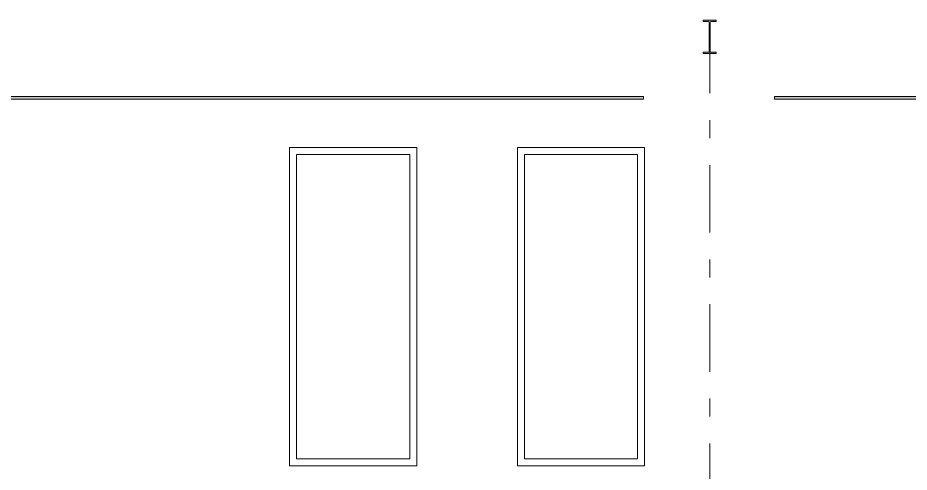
# Model space of a CAD drawing. Header units: millimetres. Extents: x -48147 to 1468943, y -496296 to 18123.
# Drawn here: x 1397886 to 1404890, y -483146 to -479577 of the extents above; entities that cross this region are included whole.
import ezdxf
from ezdxf.enums import TextEntityAlignment as Align

# ---------------------------------------------------------------- set-up
doc = ezdxf.new("R2010")
doc.units = ezdxf.units.MM
doc.header["$MEASUREMENT"] = 0
doc.linetypes.add('Double Dashed', pattern=[1093.611073, 529.166651, -211.666656, 141.111112, -211.666656])
doc.linetypes.add('Wipeout_Contour', pattern=[1000, 0, -1000])
for name, color, linetype in [('New_A-15-MG_Structural_Grid_Phase_2', 7, 'Continuous'), ('New_A-20-M_Ceiling', 7, 'Continuous'), ('New_ArchiCAD Windows', 7, 'Continuous'), ('S-280-M_STRUCT_FRAME.IFC Import', 7, 'Continuous')]:
    doc.layers.add(name, color=color, linetype=linetype)
doc.layers.add('New_A-15-MG_Structural_Grid_Phase_2_Pen_No__222', color=7, linetype='Continuous', lineweight=13, true_color=0x65af33)
doc.layers.add('New_A-20-M_Ceiling_Pen_No__107', color=7, linetype='Continuous', lineweight=15, true_color=0xa6a6a6)
for name, color, linetype, lineweight in [('New_A-20-M_Ceiling_Pen_No__1', 7, 'Continuous', 13), ('New_A-20-M_Ceiling_Pen_No__89', 8, 'Continuous', 20), ('New_ArchiCAD Windows_Pen_No__3', 7, 'Continuous', 18), ('New_ArchiCAD Windows_Pen_No__87', 8, 'Continuous', 20), ('S-280-M_STRUCT_FRAME.IFC Import_Pen_No__1', 7, 'Continuous', 13), ('S-280-M_STRUCT_FRAME.IFC Import_Pen_No__160', 5, 'Continuous', 200)]:
    doc.layers.add(name, color=color, linetype=linetype, lineweight=lineweight)
doc.styles.add('GENERATED_STYLE_2', font='')
doc.styles.get('GENERATED_STYLE_2').set_extended_font_data('Swis721 BT')

# ---------------------------------------------------------------- blocks, each defined once
blk = doc.blocks.new('Section Elem_393_1', base_point=(1411454.5, -491295.5))
at = {"color": 254, "linetype": 'Wipeout_Contour', "lineweight": 0, "ltscale": 5934763.997327114}
blk.add_wipeout([(1403830.8, -480215.5), (1403831.3, -480215.5), (1403831.3, -480195.5), (1403830.8, -480195.5)], dxfattribs=at).dxf.layer = 'New_A-20-M_Ceiling'
at = {"layer": 'New_A-20-M_Ceiling_Pen_No__89', "linetype": 'Continuous'}
for p, q in [((1403830.8, -480195.5), (1403830.8, -480215.5)), ((1403831.3, -480195.5), (1403830.8, -480195.5)), ((1403831.3, -480215.5), (1403830.8, -480215.5))]:
    blk.add_line(p, q, dxfattribs=at)
blk = doc.blocks.new('Section Elem_394_1', base_point=(1411454.5, -491295.5))
at = {"layer": 'New_A-20-M_Ceiling_Pen_No__107', "linetype": 'Continuous'}
blk.add_hatch(color=256, dxfattribs=at).paths.add_polyline_path([(1403831.3, -480215.5), (1410865.4, -480215.5), (1410865.4, -480195.5), (1403831.3, -480195.5)])
at = {"layer": 'New_A-20-M_Ceiling_Pen_No__1', "linetype": 'Continuous'}
for p, q in [((1403831.3, -480195.5), (1403831.3, -480215.5)), ((1410865.4, -480195.5), (1403831.3, -480195.5)), ((1410865.4, -480215.5), (1403831.3, -480215.5))]:
    blk.add_line(p, q, dxfattribs=at)
blk = doc.blocks.new('Section Elem_395_1', base_point=(1411454.5, -491295.5))
at = {"layer": 'New_A-20-M_Ceiling_Pen_No__107', "linetype": 'Continuous'}
blk.add_hatch(color=256, dxfattribs=at).paths.add_polyline_path([(1392822.2, -480215.5), (1402801.5, -480215.5), (1402801.5, -480195.5), (1392822.2, -480195.5)])
at = {"layer": 'New_A-20-M_Ceiling_Pen_No__1', "linetype": 'Continuous'}
for p, q in [((1402801.5, -480195.5), (1392822.2, -480195.5)), ((1402801.5, -480215.5), (1392822.2, -480215.5)), ((1402801.5, -480195.5), (1402801.5, -480215.5))]:
    blk.add_line(p, q, dxfattribs=at)
blk = doc.blocks.new('Section Elem_512_1', base_point=(1411454.5, -491295.5))
at = {"color": 254, "linetype": 'Wipeout_Contour', "lineweight": 0, "ltscale": 5922580.754413081}
blk.add_wipeout([(1400075.3, -480650.5), (1400020.3, -480650.5), (1400020.3, -483040.5), (1400075.3, -483040.5)], dxfattribs=at).dxf.layer = 'New_ArchiCAD Windows'
at = {"color": 254, "linetype": 'Wipeout_Contour', "lineweight": 0, "ltscale": 5926155.121900124}
blk.add_wipeout([(1400965.3, -483040.5), (1401020.3, -483040.5), (1401020.3, -480650.5), (1400965.3, -480650.5)], dxfattribs=at).dxf.layer = 'New_ArchiCAD Windows'
at = {"color": 254, "linetype": 'Wipeout_Contour', "lineweight": 0, "ltscale": 8884183.90255692}
blk.add_wipeout([(1400965.3, -480650.5), (1401020.3, -480650.5), (1401020.3, -480595.5), (1400020.3, -480595.5), (1400020.3, -480650.5), (1400075.3, -480650.5)], dxfattribs=at).dxf.layer = 'New_ArchiCAD Windows'
at = {"color": 254, "linetype": 'Wipeout_Contour', "lineweight": 0, "ltscale": 8888920.07539745}
blk.add_wipeout([(1400075.3, -483040.5), (1400020.3, -483040.5), (1400020.3, -483095.5), (1401020.3, -483095.5), (1401020.3, -483040.5), (1400965.3, -483040.5)], dxfattribs=at).dxf.layer = 'New_ArchiCAD Windows'
at = {"layer": 'New_ArchiCAD Windows_Pen_No__87', "linetype": 'Continuous'}
for p, q in [((1400020.3, -483095.5), (1400020.3, -480595.5)), ((1400020.3, -480595.5), (1401020.3, -480595.5)), ((1401020.3, -480595.5), (1401020.3, -483095.5)), ((1401020.3, -483095.5), (1400020.3, -483095.5))]:
    blk.add_line(p, q, dxfattribs=at)
at = {"color": 254, "linetype": 'Wipeout_Contour', "lineweight": 0, "ltscale": 5924367.934618654}
blk.add_wipeout([(1400075.3, -483040.5), (1400965.3, -483040.5), (1400965.3, -480650.5), (1400075.3, -480650.5)], dxfattribs=at).dxf.layer = 'New_ArchiCAD Windows'
at = {"layer": 'New_ArchiCAD Windows_Pen_No__3', "linetype": 'Continuous'}
for p, q in [((1400075.3, -483040.5), (1400075.3, -480650.5)), ((1400075.3, -480650.5), (1400965.3, -480650.5)), ((1400965.3, -480650.5), (1400965.3, -483040.5)), ((1400965.3, -483040.5), (1400075.3, -483040.5))]:
    blk.add_line(p, q, dxfattribs=at)
blk = doc.blocks.new('Section Elem_513_1', base_point=(1411454.5, -491295.5))
at = {"color": 254, "linetype": 'Wipeout_Contour', "lineweight": 0, "ltscale": 5929354.041643562}
blk.add_wipeout([(1401866, -480650.5), (1401811, -480650.5), (1401811, -483040.5), (1401866, -483040.5)], dxfattribs=at).dxf.layer = 'New_ArchiCAD Windows'
at = {"color": 254, "linetype": 'Wipeout_Contour', "lineweight": 0, "ltscale": 5932928.892007609}
blk.add_wipeout([(1402756, -483040.5), (1402811, -483040.5), (1402811, -480650.5), (1402756, -480650.5)], dxfattribs=at).dxf.layer = 'New_ArchiCAD Windows'
at = {"color": 254, "linetype": 'Wipeout_Contour', "lineweight": 0, "ltscale": 8894346.899913264}
blk.add_wipeout([(1402811, -480595.5), (1401811, -480595.5), (1401811, -480650.5), (1401866, -480650.5), (1402756, -480650.5), (1402811, -480650.5)], dxfattribs=at).dxf.layer = 'New_ArchiCAD Windows'
at = {"color": 254, "linetype": 'Wipeout_Contour', "lineweight": 0, "ltscale": 8899077.663901802}
blk.add_wipeout([(1401811, -483095.5), (1402811, -483095.5), (1402811, -483040.5), (1402756, -483040.5), (1401866, -483040.5), (1401811, -483040.5)], dxfattribs=at).dxf.layer = 'New_ArchiCAD Windows'
at = {"layer": 'New_ArchiCAD Windows_Pen_No__87', "linetype": 'Continuous'}
for p, q in [((1401811, -480595.5), (1401811, -483095.5)), ((1402811, -480595.5), (1401811, -480595.5)), ((1402811, -483095.5), (1402811, -480595.5)), ((1401811, -483095.5), (1402811, -483095.5))]:
    blk.add_line(p, q, dxfattribs=at)
at = {"color": 254, "linetype": 'Wipeout_Contour', "lineweight": 0, "ltscale": 5931141.463378868}
blk.add_wipeout([(1401866, -483040.5), (1402756, -483040.5), (1402756, -480650.5), (1401866, -480650.5)], dxfattribs=at).dxf.layer = 'New_ArchiCAD Windows'
at = {"layer": 'New_ArchiCAD Windows_Pen_No__3', "linetype": 'Continuous'}
for p, q in [((1401866, -483040.5), (1401866, -480650.5)), ((1401866, -480650.5), (1402756, -480650.5)), ((1402756, -480650.5), (1402756, -483040.5)), ((1402756, -483040.5), (1401866, -483040.5))]:
    blk.add_line(p, q, dxfattribs=at)
blk = doc.blocks.new('Section Elem_733_1', base_point=(1411454.5, -491295.5))
at = {"layer": 'S-280-M_STRUCT_FRAME.IFC Import_Pen_No__160', "linetype": 'Continuous', "lineweight": 0, "true_color": 0x00007f}
blk.add_hatch(color=176, dxfattribs=at).paths.add_polyline_path([(1403373.4, -479855.9), (1403373.4, -479845.9), (1403333, -479845.9), (1403327.7, -479843.7), (1403325.4, -479838.3), (1403325.4, -479613.1), (1403327.7, -479607.7), (1403333, -479605.5), (1403373.4, -479605.5), (1403373.4, -479595.5), (1403271.2, -479595.5), (1403271.2, -479605.5), (1403311.5, -479605.5), (1403316.9, -479607.7), (1403319.1, -479613.1), (1403319.1, -479838.3), (1403316.9, -479843.7), (1403311.5, -479845.9), (1403271.2, -479845.9), (1403271.2, -479855.9)])
at = {"layer": 'S-280-M_STRUCT_FRAME.IFC Import_Pen_No__1', "linetype": 'Continuous'}
for p, q in [((1403271.2, -479595.5), (1403271.2, -479605.5)), ((1403373.4, -479595.5), (1403271.2, -479595.5)), ((1403373.4, -479595.5), (1403373.4, -479605.5)), ((1403271.2, -479845.9), (1403271.2, -479855.9)), ((1403373.4, -479855.9), (1403271.2, -479855.9)), ((1403373.4, -479845.9), (1403373.4, -479855.9))]:
    blk.add_line(p, q, dxfattribs=at)
at = {"layer": 'S-280-M_STRUCT_FRAME.IFC Import_Pen_No__1', "linetype": 'Continuous', "flags": 128}
for points in [[(1403316.9, -479607.7), (1403311.5, -479605.5), (1403271.2, -479605.5)], [(1403316.9, -479607.7), (1403319.1, -479613.1), (1403319.1, -479838.3), (1403316.9, -479843.7)], [(1403327.7, -479607.7), (1403325.4, -479613.1), (1403325.4, -479838.3), (1403327.7, -479843.7)], [(1403373.4, -479605.5), (1403333, -479605.5), (1403327.7, -479607.7)], [(1403316.9, -479843.7), (1403311.5, -479845.9), (1403271.2, -479845.9)], [(1403327.7, -479843.7), (1403333, -479845.9), (1403373.4, -479845.9)]]:
    blk.add_lwpolyline(points, dxfattribs=at)
blk = doc.blocks.new('Standard grid marker[1]_1', base_point=(1403322.1, -469890.9))
at = {"layer": 'New_A-15-MG_Structural_Grid_Phase_2_Pen_No__222', "linetype": 'Double Dashed'}
blk.add_line((1403322.1, -470890.9), (1403322.1, -494295.5), dxfattribs=at)
at = {"layer": 'New_A-15-MG_Structural_Grid_Phase_2_Pen_No__222', "style": 'GENERATED_STYLE_2'}
for tag, p in [('AC_MarkerText_1_0', (1403322.1, -469349.7)), ('AC_MarkerText_1_1', (1403322.1, -495754.3))]:
    blk.add_attdef(tag, text='', height=350, rotation=360, dxfattribs=at).set_placement(p, align=Align.MIDDLE_CENTER)

msp = doc.modelspace()

# ---------------------------------------------------------------- block references
at = {"layer": 'New_A-20-M_Ceiling'}
for name in ['Section Elem_395_1', 'Section Elem_393_1']:
    msp.add_blockref(name, (1411454.5, -491295.5), dxfattribs=at)
at = {"layer": 'New_ArchiCAD Windows'}
for name in ['Section Elem_512_1', 'Section Elem_513_1']:
    msp.add_blockref(name, (1411454.5, -491295.5), dxfattribs=at)
at = {"layer": 'S-280-M_STRUCT_FRAME.IFC Import'}
msp.add_blockref('Section Elem_733_1', (1411454.5, -491295.5), dxfattribs=at)

# ---------------------------------------------------------------- next in the draw order: block references
at = {"layer": 'New_A-15-MG_Structural_Grid_Phase_2', "color": 8, "linetype": 'Continuous', "lineweight": 15}
msp.add_blockref('Standard grid marker[1]_1', (1403322.1, -469890.9), dxfattribs=at)
at = {"layer": 'New_A-20-M_Ceiling'}
msp.add_blockref('Section Elem_394_1', (1411454.5, -491295.5), dxfattribs=at)

doc.saveas('drawing.dxf')
